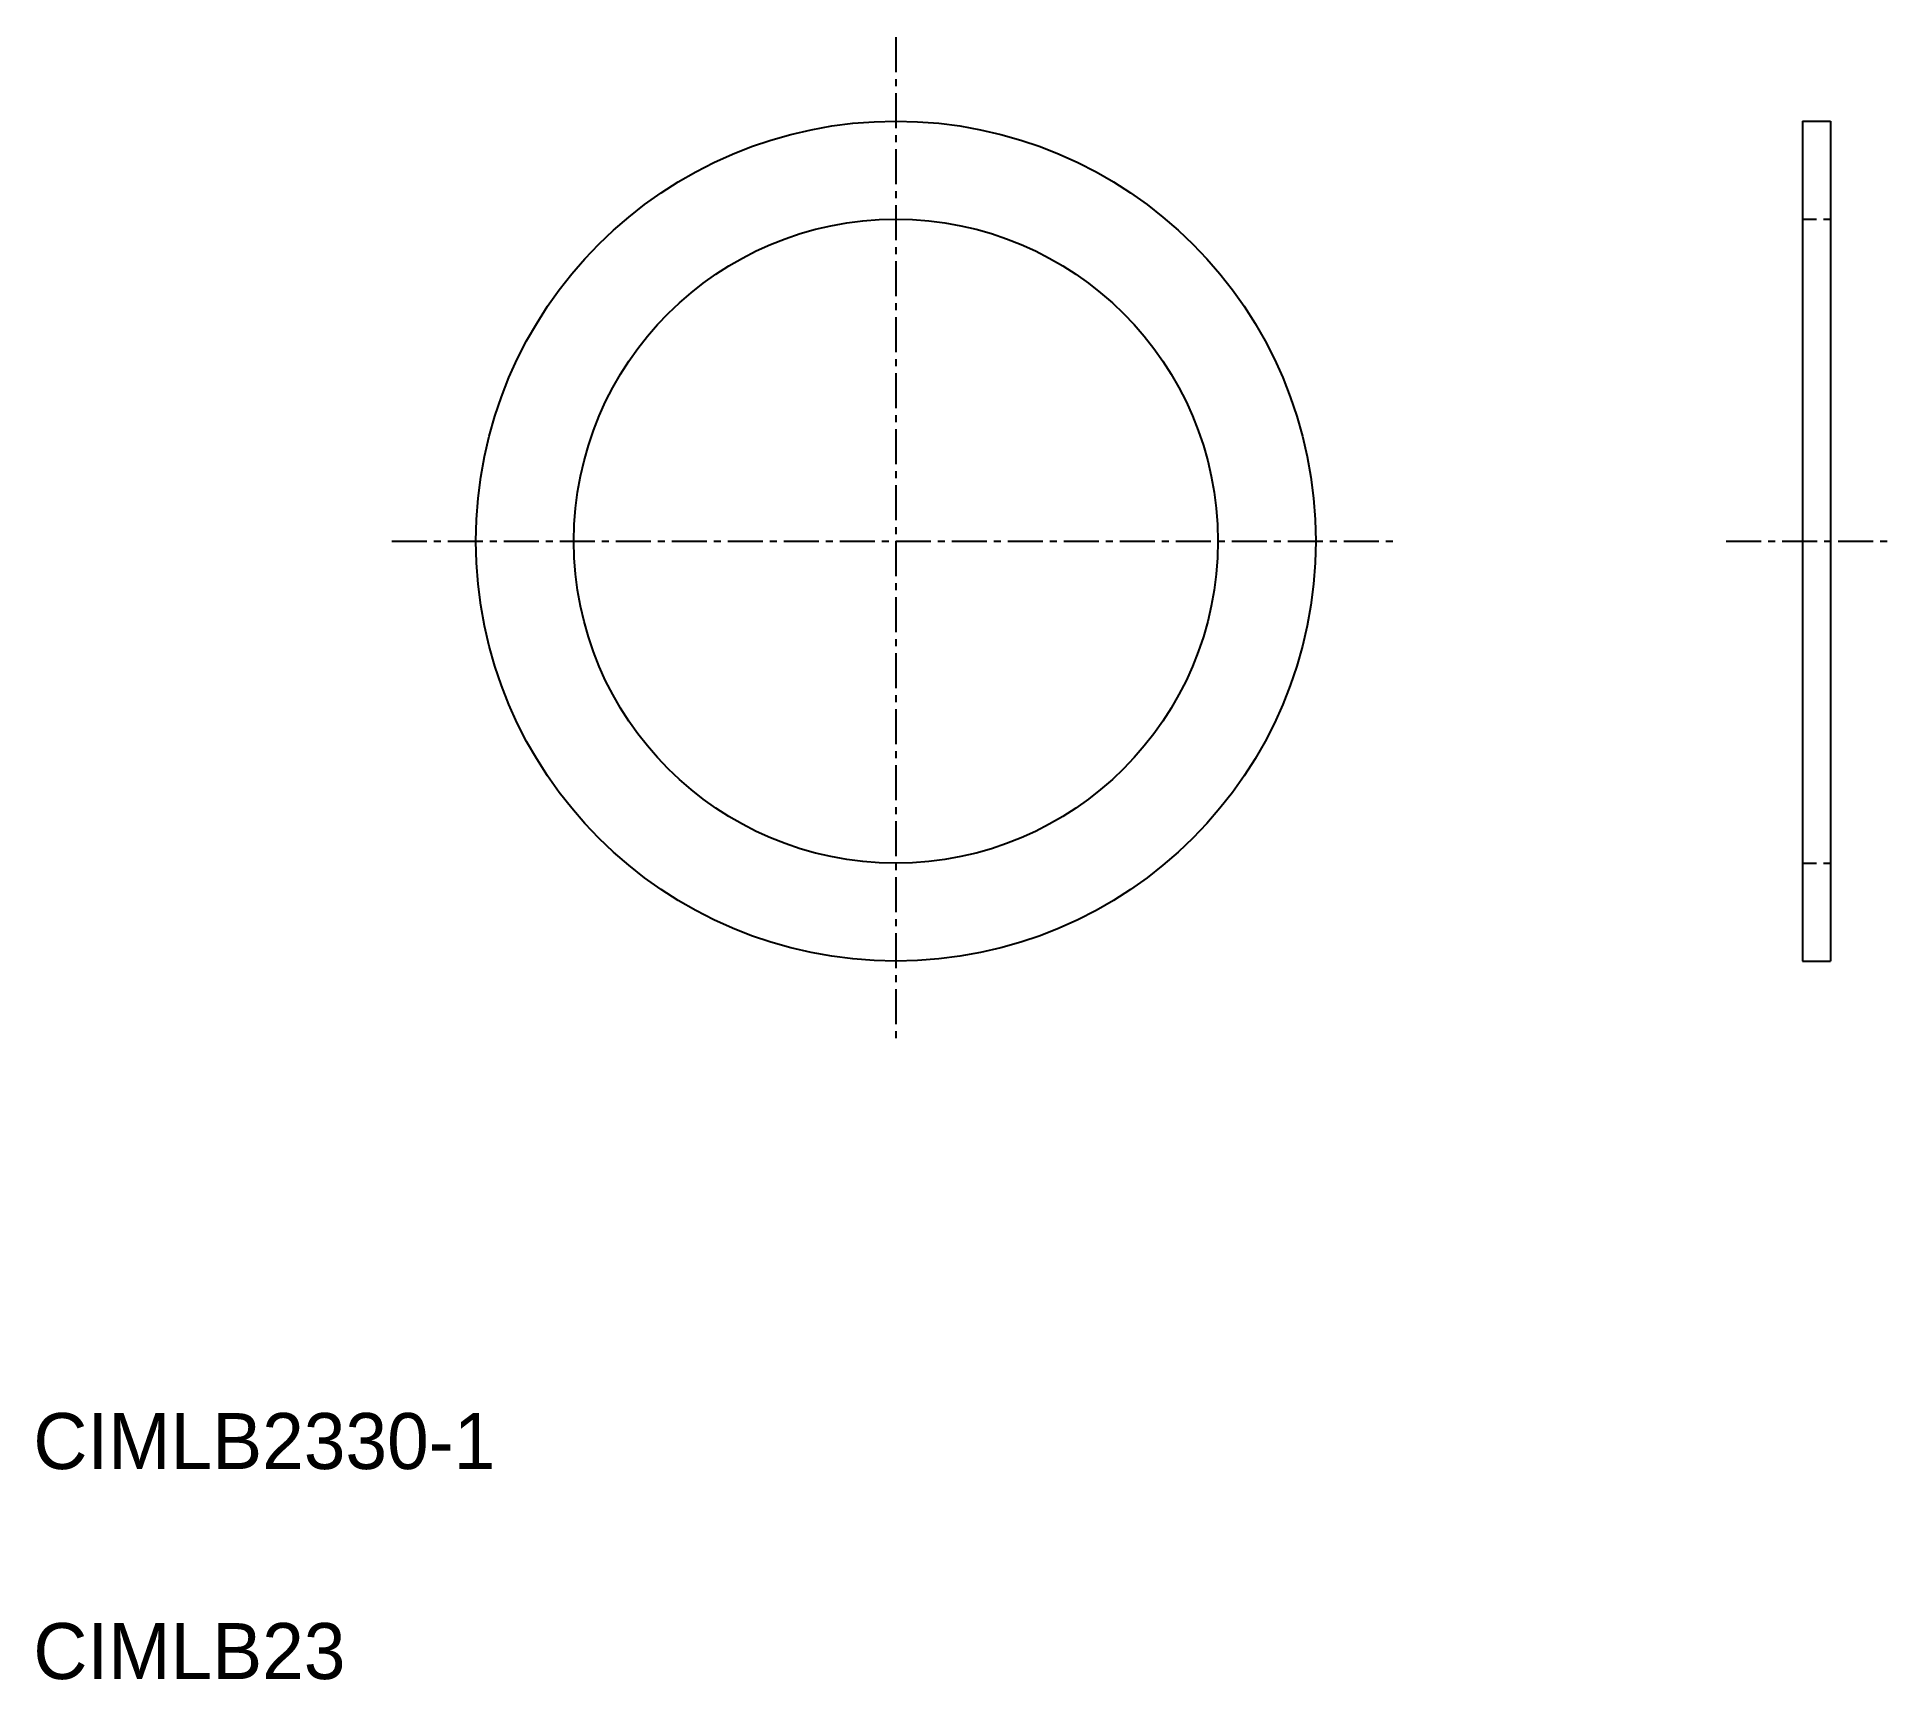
# Model space of a CAD drawing. Extents: x 5.1 to 71.5, y 5 to 63.6.
import ezdxf

# ---------------------------------------------------------------- set-up
doc = ezdxf.new("R2010")
doc.units = 0
doc.linetypes.add('CENTER', pattern=[2, 1.25, -0.25, 0.25, -0.25])
doc.linetypes.add('DASHED', pattern=[0.75, 0.5, -0.25])
doc.layers.get('0').update_dxf_attribs({"linetype": 'CONTINUOUS'})
doc.layers.add('CENTER', color=1, linetype='CENTER')

msp = doc.modelspace()

# ---------------------------------------------------------------- linework, layer by layer
at = {"color": 7, "linetype": 'CONTINUOUS'}
for p, q in [((68.192, 60.639), (68.192, 30.639)), ((68.192, 60.639), (69.192, 60.639)), ((69.192, 60.639), (69.192, 30.639)), ((68.192, 30.639), (69.192, 30.639))]:
    msp.add_line(p, q, dxfattribs=at)
at = {"color": 3, "linetype": 'DASHED'}
for p, q in [((68.192, 57.139), (69.192, 57.139)), ((68.192, 34.139), (69.192, 34.139))]:
    msp.add_line(p, q, dxfattribs=at)
msp.add_line((68.192, 45.639), (68.192, 45.639))
at = {"color": 7, "linetype": 'CONTINUOUS'}
for radius in [15, 11.5]:
    msp.add_circle((35.807, 45.639), radius, dxfattribs=at)
at = {"layer": 'CENTER', "color": 1, "linetype": 'CENTER'}
for p, q in [((35.807, 63.639), (35.807, 27.639)), ((17.807, 45.639), (53.807, 45.639)), ((65.459, 45.639), (71.454, 45.639))]:
    msp.add_line(p, q, dxfattribs=at)

# ---------------------------------------------------------------- texts
at = {"color": 7, "linetype": 'CONTINUOUS'}
for s, p in [('CIMLB2330-1', (5, 12.5)), ('CIMLB23', (5, 5))]:
    msp.add_text(s, height=2, dxfattribs=at).set_placement(p)

doc.saveas('drawing.dxf')
